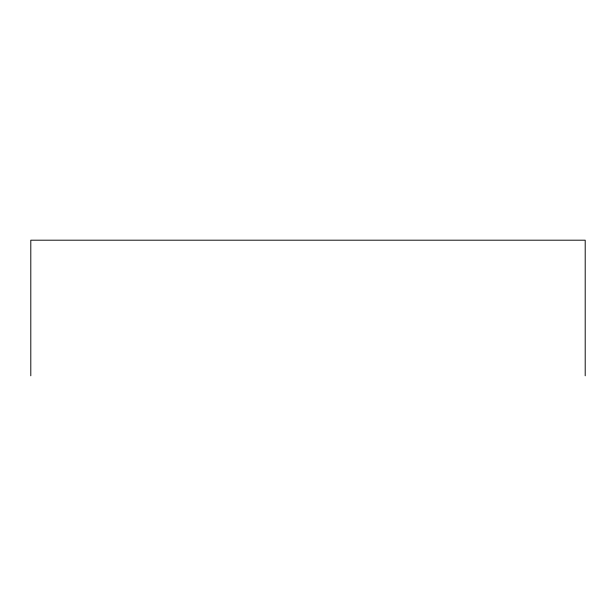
<?xml version="1.0" encoding="UTF-8"?>
<svg xmlns="http://www.w3.org/2000/svg" width="616" height="616" viewBox="0 0 616 616"><rect width="100%" height="100%" fill="white"/><g stroke="black" fill="none" stroke-linecap="round" stroke-linejoin="round"><path stroke-width="0.92" d="M585.2 375.806L585.2 240.194L30.8 240.194L30.8 375.806"/></g></svg>
